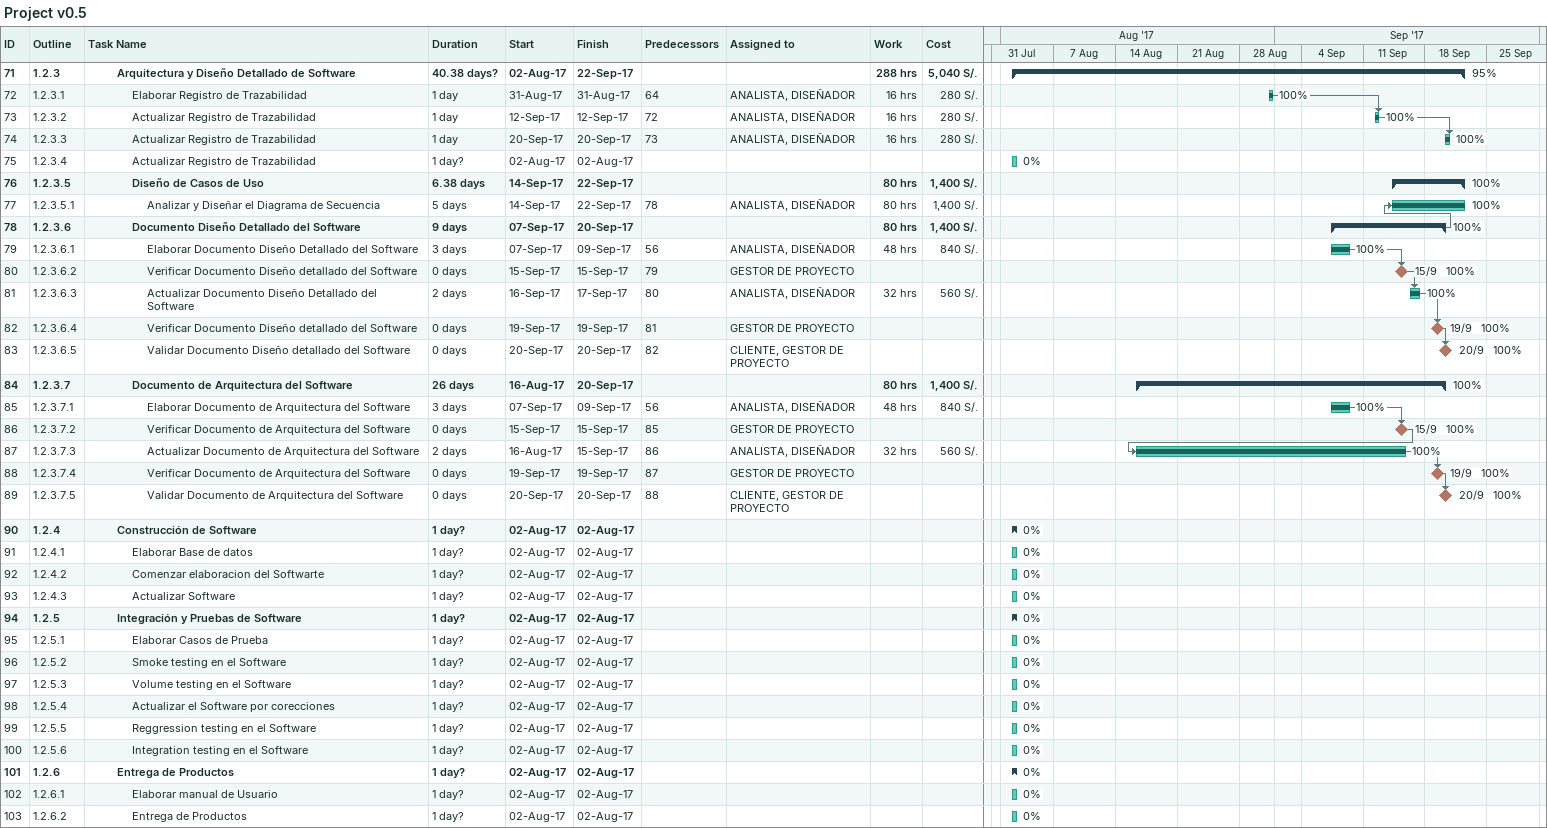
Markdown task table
Project v0.5

| ID | WBS | Task | Duration | Start | Finish | Predecessors | Resources | % complete | Work (h) | Cost (S/.) |
|---|---|---|---|---|---|---|---|---|---|---|
| 71 | 1.2.3 | **Arquitectura y Diseño Detallado de Software** | 40.38d? | 2017-08-02 | 2017-09-22 |  |  | 95 | 288 | 5040 |
| 72 | 1.2.3.1 | Elaborar Registro de Trazabilidad | 1d | 2017-08-31 | 2017-08-31 | 64 | ANALISTA, DISEÑADOR | 100 | 16 | 280 |
| 73 | 1.2.3.2 | Actualizar Registro de Trazabilidad | 1d | 2017-09-12 | 2017-09-12 | 72 | ANALISTA, DISEÑADOR | 100 | 16 | 280 |
| 74 | 1.2.3.3 | Actualizar Registro de Trazabilidad | 1d | 2017-09-20 | 2017-09-20 | 73 | ANALISTA, DISEÑADOR | 100 | 16 | 280 |
| 75 | 1.2.3.4 | Actualizar Registro de Trazabilidad | 1d? | 2017-08-02 | 2017-08-02 |  |  | 0 |  |  |
| 76 | 1.2.3.5 | **Diseño de Casos de Uso** | 6.38d | 2017-09-14 | 2017-09-22 |  |  | 100 | 80 | 1400 |
| 77 | 1.2.3.5.1 | Analizar y Diseñar el Diagrama de Secuencia | 5d | 2017-09-14 | 2017-09-22 | 78 | ANALISTA, DISEÑADOR | 100 | 80 | 1400 |
| 78 | 1.2.3.6 | **Documento Diseño Detallado del Software** | 9d | 2017-09-07 | 2017-09-20 |  |  | 100 | 80 | 1400 |
| 79 | 1.2.3.6.1 | Elaborar Documento Diseño Detallado del Software | 3d | 2017-09-07 | 2017-09-09 | 56 | ANALISTA, DISEÑADOR | 100 | 48 | 840 |
| 80 | 1.2.3.6.2 | Verificar Documento Diseño detallado del Software | 0d | 2017-09-15 | 2017-09-15 | 79 | GESTOR DE PROYECTO | 100 |  |  |
| 81 | 1.2.3.6.3 | Actualizar Documento Diseño Detallado del Software | 2d | 2017-09-16 | 2017-09-17 | 80 | ANALISTA, DISEÑADOR | 100 | 32 | 560 |
| 82 | 1.2.3.6.4 | Verificar Documento Diseño detallado del Software | 0d | 2017-09-19 | 2017-09-19 | 81 | GESTOR DE PROYECTO | 100 |  |  |
| 83 | 1.2.3.6.5 | Validar Documento Diseño detallado del Software | 0d | 2017-09-20 | 2017-09-20 | 82 | CLIENTE, GESTOR DE PROYECTO | 100 |  |  |
| 84 | 1.2.3.7 | **Documento de Arquitectura del Software** | 26d | 2017-08-16 | 2017-09-20 |  |  | 100 | 80 | 1400 |
| 85 | 1.2.3.7.1 | Elaborar Documento de Arquitectura del Software | 3d | 2017-09-07 | 2017-09-09 | 56 | ANALISTA, DISEÑADOR | 100 | 48 | 840 |
| 86 | 1.2.3.7.2 | Verificar Documento de Arquitectura del Software | 0d | 2017-09-15 | 2017-09-15 | 85 | GESTOR DE PROYECTO | 100 |  |  |
| 87 | 1.2.3.7.3 | Actualizar Documento de Arquitectura del Software | 2d | 2017-08-16 | 2017-09-15 | 86 | ANALISTA, DISEÑADOR | 100 | 32 | 560 |
| 88 | 1.2.3.7.4 | Verificar Documento de Arquitectura del Software | 0d | 2017-09-19 | 2017-09-19 | 87 | GESTOR DE PROYECTO | 100 |  |  |
| 89 | 1.2.3.7.5 | Validar Documento de Arquitectura del Software | 0d | 2017-09-20 | 2017-09-20 | 88 | CLIENTE, GESTOR DE PROYECTO | 100 |  |  |
| 90 | 1.2.4 | **Construcción de Software** | 1d? | 2017-08-02 | 2017-08-02 |  |  | 0 |  |  |
| 91 | 1.2.4.1 | Elaborar Base de datos | 1d? | 2017-08-02 | 2017-08-02 |  |  | 0 |  |  |
| 92 | 1.2.4.2 | Comenzar elaboracion del Softwarte | 1d? | 2017-08-02 | 2017-08-02 |  |  | 0 |  |  |
| 93 | 1.2.4.3 | Actualizar Software | 1d? | 2017-08-02 | 2017-08-02 |  |  | 0 |  |  |
| 94 | 1.2.5 | **Integración y Pruebas de Software** | 1d? | 2017-08-02 | 2017-08-02 |  |  | 0 |  |  |
| 95 | 1.2.5.1 | Elaborar Casos de Prueba | 1d? | 2017-08-02 | 2017-08-02 |  |  | 0 |  |  |
| 96 | 1.2.5.2 | Smoke testing en el Software | 1d? | 2017-08-02 | 2017-08-02 |  |  | 0 |  |  |
| 97 | 1.2.5.3 | Volume testing en el Software | 1d? | 2017-08-02 | 2017-08-02 |  |  | 0 |  |  |
| 98 | 1.2.5.4 | Actualizar el Software por corecciones | 1d? | 2017-08-02 | 2017-08-02 |  |  | 0 |  |  |
| 99 | 1.2.5.5 | Reggression testing en el Software | 1d? | 2017-08-02 | 2017-08-02 |  |  | 0 |  |  |
| 100 | 1.2.5.6 | Integration testing en el Software | 1d? | 2017-08-02 | 2017-08-02 |  |  | 0 |  |  |
| 101 | 1.2.6 | **Entrega de Productos** | 1d? | 2017-08-02 | 2017-08-02 |  |  | 0 |  |  |
| 102 | 1.2.6.1 | Elaborar manual de Usuario | 1d? | 2017-08-02 | 2017-08-02 |  |  | 0 |  |  |
| 103 | 1.2.6.2 | Entrega de Productos | 1d? | 2017-08-02 | 2017-08-02 |  |  | 0 |  |  |
